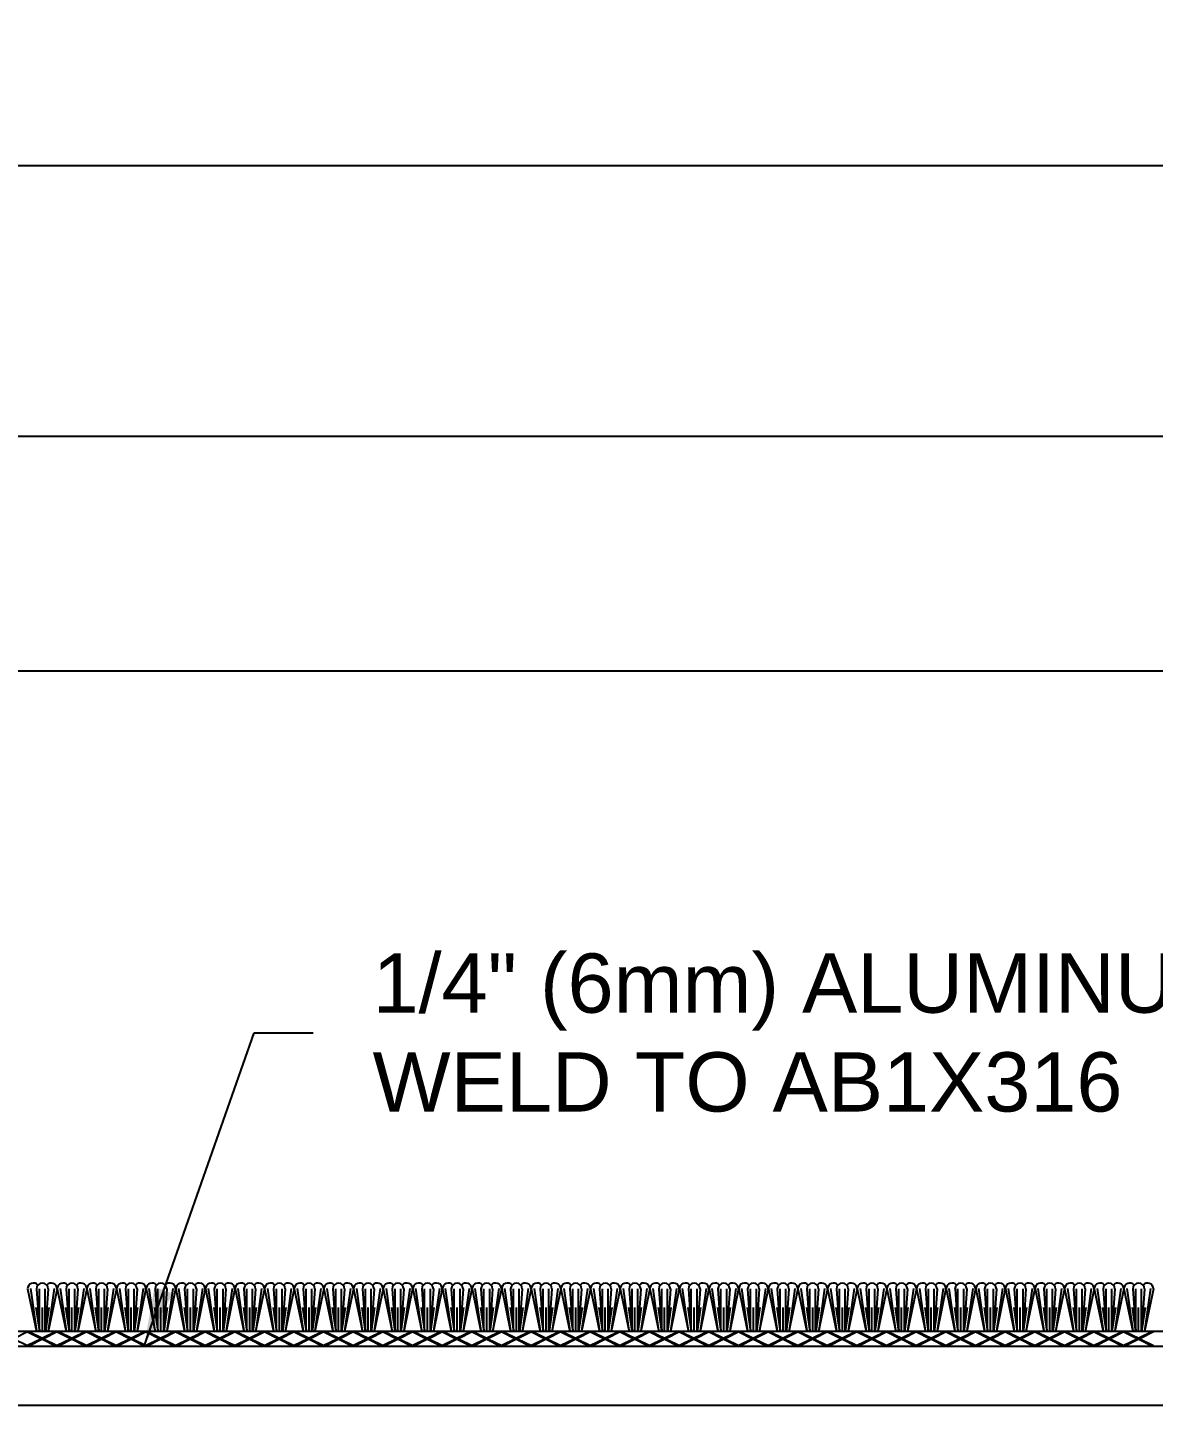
# Model space of a CAD drawing. Header units: inches. Extents: x -2.1 to 58.2, y -1.5 to 11.6.
# Drawn here: x 7.39 to 12.14, y 4.05 to 9.87 of the extents above; entities that cross this region are included whole.
import ezdxf

# ---------------------------------------------------------------- set-up
doc = ezdxf.new("R2010")
doc.units = ezdxf.units.IN
doc.header["$MEASUREMENT"] = 0
for name, color, linetype in [('Conditions', 1, 'Continuous'), ('Dimensions', 3, 'Continuous'), ('Metals', 7, 'Continuous'), ('Text', 2, 'Continuous')]:
    doc.layers.add(name, color=color, linetype=linetype)
doc.styles.add('ARIAL', font='arial.ttf')
doc.dimstyles.new('Arial', dxfattribs={"dimscale": 2, "dimtxt": 0.125, "dimasz": 0.125, "dimexe": 0.125, "dimexo": 0.125, "dimgap": 0.125, "dimtad": 0, "dimtih": 1, "dimtoh": 1, "dimdec": 4, "dimzin": 0, "dimdsep": 46, "dimlunit": 4, "dimtxsty": 'ARIAL', "dimcen": 0.125, "dimadec": 0, "dimazin": 0, "dimtfac": 1, "dimtdec": 4, "dimtofl": 0, "dimtmove": 0, "dimatfit": 3, "dimfxl": 0, "dimfrac": 2, "dimtolj": 1, "dimtzin": 0, "dimarcsym": 0})

# ---------------------------------------------------------------- blocks, each defined once
blk = doc.blocks.new('*D14')
at = {"layer": 'Defpoints', "color": 0}
for p in [(23.8653, 9.2843), (2.6659, 4.4823), (23.8653, 4.4823)]:
    blk.add_point(p, dxfattribs=at)
at = {"layer": 'Dimensions', "color": 0, "lineweight": -2}
for p, q in [((2.6659, 4.7323), (2.6659, 9.5343)), ((23.8653, 4.7323), (23.8653, 9.5343)), ((2.9159, 9.2843), (12.2991, 9.2843)), ((23.6153, 9.2843), (14.2321, 9.2843))]:
    blk.add_line(p, q, dxfattribs=at)
at = {"layer": 'Dimensions', "color": 0}
for points in [[(2.9159, 9.3259), (2.9159, 9.2426), (2.6659, 9.2843)], [(23.6153, 9.3259), (23.6153, 9.2426), (23.8653, 9.2843)]]:
    blk.add_solid(points, dxfattribs=at)
at = {"layer": 'Dimensions', "color": 0, "insert": (13.2656, 9.2843), "char_height": 0.25, "attachment_point": 5, "style": 'ARIAL'}
blk.add_mtext('\\A1;1\'-9 3/16"\\P [538mm]', dxfattribs=at)
blk = doc.blocks.new('*D18')
at = {"layer": 'Defpoints', "color": 0}
for p in [(3.4118, 8.143), (3.4118, 4.4773), (23.1194, 4.4773)]:
    blk.add_point(p, dxfattribs=at)
at = {"layer": 'Dimensions', "color": 0, "lineweight": -2}
for p, q in [((3.4118, 4.7273), (3.4118, 8.393)), ((23.1194, 4.7273), (23.1194, 8.393)), ((3.6618, 8.143), (12.2096, 8.143)), ((22.8694, 8.143), (14.3217, 8.143))]:
    blk.add_line(p, q, dxfattribs=at)
at = {"layer": 'Dimensions', "color": 0}
for points in [[(3.6618, 8.1846), (3.6618, 8.1013), (3.4118, 8.143)], [(22.8694, 8.1846), (22.8694, 8.1013), (23.1194, 8.143)]]:
    blk.add_solid(points, dxfattribs=at)
at = {"layer": 'Dimensions', "color": 0, "insert": (13.2656, 8.143), "char_height": 0.25, "attachment_point": 5, "style": 'ARIAL'}
blk.add_mtext('\\A1;1\'-7 11/16"\\P [501mm]', dxfattribs=at)
blk = doc.blocks.new('*D21')
at = {"layer": 'Defpoints', "color": 0}
for p in [(22.2656, 7.153), (4.2656, 4.4773), (22.2656, 4.4773)]:
    blk.add_point(p, dxfattribs=at)
at = {"layer": 'Dimensions', "color": 0, "lineweight": -2}
for p, q in [((4.2656, 4.7273), (4.2656, 7.403)), ((22.2656, 4.7273), (22.2656, 7.403)), ((4.5156, 7.153), (12.2969, 7.153)), ((22.0156, 7.153), (14.2299, 7.153))]:
    blk.add_line(p, q, dxfattribs=at)
at = {"layer": 'Dimensions', "color": 0}
for points in [[(4.5156, 7.1947), (4.5156, 7.1114), (4.2656, 7.153)], [(22.0156, 7.1947), (22.0156, 7.1114), (22.2656, 7.153)]]:
    blk.add_solid(points, dxfattribs=at)
at = {"layer": 'Dimensions', "color": 0, "insert": (13.2634, 7.153), "char_height": 0.25, "attachment_point": 5, "style": 'ARIAL'}
blk.add_mtext('\\A1;1\'-6"\\P [457mm]', dxfattribs=at)
blk = doc.blocks.new('*U33')
for p, q in [((18, 0.0625), (0, 0.0625)), ((3.125, 0.0603), (3.067, 0.0312)), ((3.125, 0.0603), (3.183, 0.0312)), ((3.1295, 0.0625), (3.1875, 0.0335)), ((3.2455, 0.0625), (3.1875, 0.0335)), ((3.25, 0.0603), (3.192, 0.0312)), ((3.25, 0.0603), (3.308, 0.0312)), ((3.2545, 0.0625), (3.3125, 0.0335)), ((3.3705, 0.0625), (3.3125, 0.0335)), ((3.375, 0.0603), (3.317, 0.0312)), ((3.375, 0.0603), (3.433, 0.0312)), ((3.3795, 0.0625), (3.4375, 0.0335)), ((3.4955, 0.0625), (3.4375, 0.0335)), ((3.5, 0.0603), (3.442, 0.0312)), ((3.5, 0.0603), (3.558, 0.0312)), ((3.5045, 0.0625), (3.5625, 0.0335)), ((3.6205, 0.0625), (3.5625, 0.0335)), ((3.625, 0.0603), (3.567, 0.0312)), ((3.625, 0.0603), (3.683, 0.0312)), ((3.6295, 0.0625), (3.6875, 0.0335)), ((3.7455, 0.0625), (3.6875, 0.0335)), ((3.75, 0.0603), (3.692, 0.0312)), ((3.75, 0.0603), (3.808, 0.0312)), ((3.7545, 0.0625), (3.8125, 0.0335)), ((3.8705, 0.0625), (3.8125, 0.0335)), ((3.875, 0.0603), (3.817, 0.0312)), ((3.875, 0.0603), (3.933, 0.0312)), ((3.8795, 0.0625), (3.9375, 0.0335)), ((3.9955, 0.0625), (3.9375, 0.0335)), ((4, 0.0603), (3.942, 0.0312)), ((4, 0.0603), (4.058, 0.0312)), ((4.0045, 0.0625), (4.0625, 0.0335)), ((4.1205, 0.0625), (4.0625, 0.0335)), ((4.125, 0.0603), (4.067, 0.0312)), ((4.125, 0.0603), (4.183, 0.0312)), ((4.1295, 0.0625), (4.1875, 0.0335)), ((4.2455, 0.0625), (4.1875, 0.0335)), ((4.25, 0.0603), (4.192, 0.0312)), ((4.25, 0.0603), (4.308, 0.0312)), ((4.2545, 0.0625), (4.3125, 0.0335)), ((4.3705, 0.0625), (4.3125, 0.0335)), ((4.375, 0.0603), (4.317, 0.0312)), ((4.375, 0.0603), (4.433, 0.0312)), ((4.3795, 0.0625), (4.4375, 0.0335)), ((4.4955, 0.0625), (4.4375, 0.0335)), ((4.5, 0.0603), (4.442, 0.0312)), ((4.5, 0.0603), (4.558, 0.0312)), ((4.5045, 0.0625), (4.5625, 0.0335)), ((4.6205, 0.0625), (4.5625, 0.0335)), ((4.625, 0.0603), (4.567, 0.0312)), ((4.625, 0.0603), (4.683, 0.0312)), ((4.6295, 0.0625), (4.6875, 0.0335)), ((4.7455, 0.0625), (4.6875, 0.0335)), ((4.75, 0.0603), (4.692, 0.0312)), ((4.75, 0.0603), (4.808, 0.0312)), ((4.7545, 0.0625), (4.8125, 0.0335)), ((4.8705, 0.0625), (4.8125, 0.0335)), ((4.875, 0.0603), (4.817, 0.0312)), ((4.875, 0.0603), (4.933, 0.0312)), ((4.8795, 0.0625), (4.9375, 0.0335)), ((4.9955, 0.0625), (4.9375, 0.0335)), ((5, 0.0603), (4.942, 0.0312)), ((5, 0.0603), (5.058, 0.0312)), ((5.0045, 0.0625), (5.0625, 0.0335)), ((5.1205, 0.0625), (5.0625, 0.0335)), ((5.125, 0.0603), (5.067, 0.0312)), ((5.125, 0.0603), (5.183, 0.0312)), ((5.1295, 0.0625), (5.1875, 0.0335)), ((5.2455, 0.0625), (5.1875, 0.0335)), ((5.25, 0.0603), (5.192, 0.0312)), ((5.25, 0.0603), (5.308, 0.0312)), ((5.2545, 0.0625), (5.3125, 0.0335)), ((5.3705, 0.0625), (5.3125, 0.0335)), ((5.375, 0.0603), (5.317, 0.0312)), ((5.375, 0.0603), (5.433, 0.0312)), ((5.3795, 0.0625), (5.4375, 0.0335)), ((5.4955, 0.0625), (5.4375, 0.0335)), ((5.5, 0.0603), (5.442, 0.0312)), ((5.5, 0.0603), (5.558, 0.0312)), ((5.5045, 0.0625), (5.5625, 0.0335)), ((5.6205, 0.0625), (5.5625, 0.0335)), ((5.625, 0.0603), (5.567, 0.0312)), ((5.625, 0.0603), (5.683, 0.0312)), ((5.6295, 0.0625), (5.6875, 0.0335)), ((5.7455, 0.0625), (5.6875, 0.0335)), ((5.75, 0.0603), (5.692, 0.0312)), ((5.75, 0.0603), (5.808, 0.0312)), ((5.7545, 0.0625), (5.8125, 0.0335)), ((5.8705, 0.0625), (5.8125, 0.0335)), ((5.875, 0.0603), (5.817, 0.0312)), ((5.875, 0.0603), (5.933, 0.0312)), ((5.8795, 0.0625), (5.9375, 0.0335)), ((5.9955, 0.0625), (5.9375, 0.0335)), ((6, 0.0603), (5.942, 0.0312)), ((6, 0.0603), (6.058, 0.0312)), ((6.0045, 0.0625), (6.0625, 0.0335)), ((6.1205, 0.0625), (6.0625, 0.0335)), ((6.125, 0.0603), (6.067, 0.0312)), ((6.125, 0.0603), (6.183, 0.0312)), ((6.1295, 0.0625), (6.1875, 0.0335)), ((6.2455, 0.0625), (6.1875, 0.0335)), ((6.25, 0.0603), (6.192, 0.0312)), ((6.25, 0.0603), (6.308, 0.0312)), ((6.2545, 0.0625), (6.3125, 0.0335)), ((6.3705, 0.0625), (6.3125, 0.0335)), ((6.375, 0.0603), (6.317, 0.0312)), ((6.375, 0.0603), (6.433, 0.0312)), ((6.3795, 0.0625), (6.4375, 0.0335)), ((6.4955, 0.0625), (6.4375, 0.0335)), ((6.5, 0.0603), (6.442, 0.0312)), ((6.5, 0.0603), (6.558, 0.0312)), ((6.5045, 0.0625), (6.5625, 0.0335)), ((6.6205, 0.0625), (6.5625, 0.0335)), ((6.625, 0.0603), (6.567, 0.0312)), ((6.625, 0.0603), (6.683, 0.0312)), ((6.6295, 0.0625), (6.6875, 0.0335)), ((6.7455, 0.0625), (6.6875, 0.0335)), ((6.75, 0.0603), (6.692, 0.0312)), ((6.75, 0.0603), (6.808, 0.0312)), ((6.7545, 0.0625), (6.8125, 0.0335)), ((6.8705, 0.0625), (6.8125, 0.0335)), ((6.875, 0.0603), (6.817, 0.0312)), ((6.875, 0.0603), (6.933, 0.0312)), ((6.8795, 0.0625), (6.9375, 0.0335)), ((6.9955, 0.0625), (6.9375, 0.0335)), ((7, 0.0603), (6.942, 0.0312)), ((7, 0.0603), (7.058, 0.0312)), ((7.0045, 0.0625), (7.0625, 0.0335)), ((7.1205, 0.0625), (7.0625, 0.0335)), ((7.125, 0.0603), (7.067, 0.0312)), ((7.125, 0.0603), (7.183, 0.0312)), ((7.1295, 0.0625), (7.1875, 0.0335)), ((7.2455, 0.0625), (7.1875, 0.0335)), ((7.25, 0.0603), (7.192, 0.0312)), ((7.25, 0.0603), (7.308, 0.0312)), ((7.2545, 0.0625), (7.3125, 0.0335)), ((7.3705, 0.0625), (7.3125, 0.0335)), ((7.375, 0.0603), (7.317, 0.0312)), ((7.375, 0.0603), (7.433, 0.0312)), ((7.3795, 0.0625), (7.4375, 0.0335)), ((7.4955, 0.0625), (7.4375, 0.0335)), ((7.5, 0.0603), (7.442, 0.0312)), ((7.5, 0.0603), (7.558, 0.0312)), ((7.5045, 0.0625), (7.5625, 0.0335)), ((7.6205, 0.0625), (7.5625, 0.0335)), ((7.625, 0.0603), (7.567, 0.0312)), ((7.625, 0.0603), (7.683, 0.0312)), ((7.6295, 0.0625), (7.6875, 0.0335)), ((7.7455, 0.0625), (7.6875, 0.0335)), ((7.75, 0.0603), (7.692, 0.0312)), ((7.75, 0.0603), (7.808, 0.0312)), ((7.7545, 0.0625), (7.8125, 0.0335)), ((7.8705, 0.0625), (7.8125, 0.0335)), ((7.875, 0.0603), (7.817, 0.0312)), ((0, 0), (18, 0)), ((3.067, 0.0312), (3.125, 0.0022)), ((3.183, 0.0312), (3.125, 0.0022)), ((3.1875, 0.029), (3.1295, 0)), ((3.1875, 0.029), (3.2455, 0)), ((3.192, 0.0312), (3.25, 0.0022)), ((3.308, 0.0312), (3.25, 0.0022)), ((3.3125, 0.029), (3.2545, 0)), ((3.3125, 0.029), (3.3705, 0)), ((3.317, 0.0312), (3.375, 0.0022)), ((3.433, 0.0312), (3.375, 0.0022)), ((3.4375, 0.029), (3.3795, 0)), ((3.4375, 0.029), (3.4955, 0)), ((3.442, 0.0312), (3.5, 0.0022)), ((3.558, 0.0312), (3.5, 0.0022)), ((3.5625, 0.029), (3.5045, 0)), ((3.5625, 0.029), (3.6205, 0)), ((3.567, 0.0312), (3.625, 0.0022)), ((3.683, 0.0312), (3.625, 0.0022)), ((3.6875, 0.029), (3.6295, 0)), ((3.6875, 0.029), (3.7455, 0)), ((3.692, 0.0312), (3.75, 0.0022)), ((3.808, 0.0312), (3.75, 0.0022)), ((3.8125, 0.029), (3.7545, 0)), ((3.8125, 0.029), (3.8705, 0)), ((3.817, 0.0312), (3.875, 0.0022)), ((3.933, 0.0312), (3.875, 0.0022)), ((3.9375, 0.029), (3.8795, 0)), ((3.9375, 0.029), (3.9955, 0)), ((3.942, 0.0312), (4, 0.0022)), ((4.058, 0.0312), (4, 0.0022)), ((4.0625, 0.029), (4.0045, 0)), ((4.0625, 0.029), (4.1205, 0)), ((4.067, 0.0312), (4.125, 0.0022)), ((4.183, 0.0312), (4.125, 0.0022)), ((4.1875, 0.029), (4.1295, 0)), ((4.1875, 0.029), (4.2455, 0)), ((4.192, 0.0312), (4.25, 0.0022)), ((4.308, 0.0312), (4.25, 0.0022)), ((4.3125, 0.029), (4.2545, 0)), ((4.3125, 0.029), (4.3705, 0)), ((4.317, 0.0312), (4.375, 0.0022)), ((4.433, 0.0312), (4.375, 0.0022)), ((4.4375, 0.029), (4.3795, 0)), ((4.4375, 0.029), (4.4955, 0)), ((4.442, 0.0312), (4.5, 0.0022)), ((4.558, 0.0312), (4.5, 0.0022)), ((4.5625, 0.029), (4.5045, 0)), ((4.5625, 0.029), (4.6205, 0)), ((4.567, 0.0312), (4.625, 0.0022)), ((4.683, 0.0312), (4.625, 0.0022)), ((4.6875, 0.029), (4.6295, 0)), ((4.6875, 0.029), (4.7455, 0)), ((4.692, 0.0312), (4.75, 0.0022)), ((4.808, 0.0312), (4.75, 0.0022)), ((4.8125, 0.029), (4.7545, 0)), ((4.8125, 0.029), (4.8705, 0)), ((4.817, 0.0312), (4.875, 0.0022)), ((4.933, 0.0312), (4.875, 0.0022)), ((4.9375, 0.029), (4.8795, 0)), ((4.9375, 0.029), (4.9955, 0)), ((4.942, 0.0312), (5, 0.0022)), ((5.058, 0.0312), (5, 0.0022)), ((5.0625, 0.029), (5.0045, 0)), ((5.0625, 0.029), (5.1205, 0)), ((5.067, 0.0312), (5.125, 0.0022)), ((5.183, 0.0312), (5.125, 0.0022)), ((5.1875, 0.029), (5.1295, 0)), ((5.1875, 0.029), (5.2455, 0)), ((5.192, 0.0312), (5.25, 0.0022)), ((5.308, 0.0312), (5.25, 0.0022)), ((5.3125, 0.029), (5.2545, 0)), ((5.3125, 0.029), (5.3705, 0)), ((5.317, 0.0312), (5.375, 0.0022)), ((5.433, 0.0312), (5.375, 0.0022)), ((5.4375, 0.029), (5.3795, 0)), ((5.4375, 0.029), (5.4955, 0)), ((5.442, 0.0312), (5.5, 0.0022)), ((5.558, 0.0312), (5.5, 0.0022)), ((5.5625, 0.029), (5.5045, 0)), ((5.5625, 0.029), (5.6205, 0)), ((5.567, 0.0312), (5.625, 0.0022)), ((5.683, 0.0312), (5.625, 0.0022)), ((5.6875, 0.029), (5.6295, 0)), ((5.6875, 0.029), (5.7455, 0)), ((5.692, 0.0312), (5.75, 0.0022)), ((5.808, 0.0312), (5.75, 0.0022)), ((5.8125, 0.029), (5.7545, 0)), ((5.8125, 0.029), (5.8705, 0)), ((5.817, 0.0312), (5.875, 0.0022)), ((5.933, 0.0312), (5.875, 0.0022)), ((5.9375, 0.029), (5.8795, 0)), ((5.9375, 0.029), (5.9955, 0)), ((5.942, 0.0312), (6, 0.0022)), ((6.058, 0.0312), (6, 0.0022)), ((6.0625, 0.029), (6.0045, 0)), ((6.0625, 0.029), (6.1205, 0)), ((6.067, 0.0312), (6.125, 0.0022)), ((6.183, 0.0312), (6.125, 0.0022)), ((6.1875, 0.029), (6.1295, 0)), ((6.1875, 0.029), (6.2455, 0)), ((6.192, 0.0312), (6.25, 0.0022)), ((6.308, 0.0312), (6.25, 0.0022)), ((6.3125, 0.029), (6.2545, 0)), ((6.3125, 0.029), (6.3705, 0)), ((6.317, 0.0312), (6.375, 0.0022)), ((6.433, 0.0312), (6.375, 0.0022)), ((6.4375, 0.029), (6.3795, 0)), ((6.4375, 0.029), (6.4955, 0)), ((6.442, 0.0312), (6.5, 0.0022)), ((6.558, 0.0312), (6.5, 0.0022)), ((6.5625, 0.029), (6.5045, 0)), ((6.5625, 0.029), (6.6205, 0)), ((6.567, 0.0312), (6.625, 0.0022)), ((6.683, 0.0312), (6.625, 0.0022)), ((6.6875, 0.029), (6.6295, 0)), ((6.6875, 0.029), (6.7455, 0)), ((6.692, 0.0312), (6.75, 0.0022)), ((6.808, 0.0312), (6.75, 0.0022)), ((6.8125, 0.029), (6.7545, 0)), ((6.8125, 0.029), (6.8705, 0)), ((6.817, 0.0312), (6.875, 0.0022)), ((6.933, 0.0312), (6.875, 0.0022)), ((6.9375, 0.029), (6.8795, 0)), ((6.9375, 0.029), (6.9955, 0)), ((6.942, 0.0312), (7, 0.0022)), ((7.058, 0.0312), (7, 0.0022)), ((7.0625, 0.029), (7.0045, 0)), ((7.0625, 0.029), (7.1205, 0)), ((7.067, 0.0312), (7.125, 0.0022)), ((7.183, 0.0312), (7.125, 0.0022)), ((7.1875, 0.029), (7.1295, 0)), ((7.1875, 0.029), (7.2455, 0)), ((7.192, 0.0312), (7.25, 0.0022)), ((7.308, 0.0312), (7.25, 0.0022)), ((7.3125, 0.029), (7.2545, 0)), ((7.3125, 0.029), (7.3705, 0)), ((7.317, 0.0312), (7.375, 0.0022)), ((7.433, 0.0312), (7.375, 0.0022)), ((7.4375, 0.029), (7.3795, 0)), ((7.4375, 0.029), (7.4955, 0)), ((7.442, 0.0312), (7.5, 0.0022)), ((7.558, 0.0312), (7.5, 0.0022)), ((7.5625, 0.029), (7.5045, 0)), ((7.5625, 0.029), (7.6205, 0)), ((7.567, 0.0312), (7.625, 0.0022)), ((7.683, 0.0312), (7.625, 0.0022)), ((7.6875, 0.029), (7.6295, 0)), ((7.6875, 0.029), (7.7455, 0)), ((7.692, 0.0312), (7.75, 0.0022)), ((7.808, 0.0312), (7.75, 0.0022)), ((7.8125, 0.029), (7.7545, 0)), ((7.8125, 0.029), (7.8705, 0)), ((7.817, 0.0312), (7.875, 0.0022))]:
    blk.add_line(p, q)
for points in [[(3.1249, 0.2412), (3.1623, 0.0625)], [(3.1369, 0.243), (3.1619, 0.0642)], [(3.1624, 0.2412), (3.1749, 0.0625)], [(3.1749, 0.0625), (3.1749, 0.2412)], [(3.1992, 0.0625), (3.1992, 0.2412)], [(3.2117, 0.2412), (3.1992, 0.0625)], [(3.2492, 0.2412), (3.2118, 0.0625)], [(3.2372, 0.243), (3.2122, 0.0642)], [(3.2499, 0.2412), (3.2873, 0.0625)], [(3.2619, 0.243), (3.2869, 0.0642)], [(3.2874, 0.2412), (3.2999, 0.0625)], [(3.2999, 0.0625), (3.2999, 0.2412)], [(3.3242, 0.0625), (3.3242, 0.2412)], [(3.3367, 0.2412), (3.3242, 0.0625)], [(3.3742, 0.2412), (3.3368, 0.0625)], [(3.3622, 0.243), (3.3372, 0.0642)], [(3.3749, 0.2412), (3.4123, 0.0625)], [(3.3869, 0.243), (3.4119, 0.0642)], [(3.4124, 0.2412), (3.4249, 0.0625)], [(3.4249, 0.0625), (3.4249, 0.2412)], [(3.4492, 0.0625), (3.4492, 0.2412)], [(3.4617, 0.2412), (3.4492, 0.0625)], [(3.4992, 0.2412), (3.4618, 0.0625)], [(3.4872, 0.243), (3.4622, 0.0642)], [(3.4999, 0.2412), (3.5373, 0.0625)], [(3.5119, 0.243), (3.5369, 0.0642)], [(3.5374, 0.2412), (3.5499, 0.0625)], [(3.5499, 0.0625), (3.5499, 0.2412)], [(3.5742, 0.0625), (3.5742, 0.2412)], [(3.5867, 0.2412), (3.5742, 0.0625)], [(3.6242, 0.2412), (3.5868, 0.0625)], [(3.6122, 0.243), (3.5872, 0.0642)], [(3.6249, 0.2412), (3.6623, 0.0625)], [(3.6369, 0.243), (3.6619, 0.0642)], [(3.6624, 0.2412), (3.6749, 0.0625)], [(3.6749, 0.0625), (3.6749, 0.2412)], [(3.6992, 0.0625), (3.6992, 0.2412)], [(3.7117, 0.2412), (3.6992, 0.0625)], [(3.7492, 0.2412), (3.7118, 0.0625)], [(3.7372, 0.243), (3.7122, 0.0642)], [(3.7499, 0.2412), (3.7873, 0.0625)], [(3.7619, 0.243), (3.7869, 0.0642)], [(3.7874, 0.2412), (3.7999, 0.0625)], [(3.7999, 0.0625), (3.7999, 0.2412)], [(3.8242, 0.0625), (3.8242, 0.2412)], [(3.8367, 0.2412), (3.8242, 0.0625)], [(3.8742, 0.2412), (3.8368, 0.0625)], [(3.8622, 0.243), (3.8372, 0.0642)], [(3.8749, 0.2412), (3.9123, 0.0625)], [(3.8869, 0.243), (3.9119, 0.0642)], [(3.9124, 0.2412), (3.9249, 0.0625)], [(3.9249, 0.0625), (3.9249, 0.2412)], [(3.9492, 0.0625), (3.9492, 0.2412)], [(3.9617, 0.2412), (3.9492, 0.0625)], [(3.9992, 0.2412), (3.9618, 0.0625)], [(3.9872, 0.243), (3.9622, 0.0642)], [(3.9999, 0.2412), (4.0373, 0.0625)], [(4.0119, 0.243), (4.0369, 0.0642)], [(4.0374, 0.2412), (4.0499, 0.0625)], [(4.0499, 0.0625), (4.0499, 0.2412)], [(4.0742, 0.0625), (4.0742, 0.2412)], [(4.0867, 0.2412), (4.0742, 0.0625)], [(4.1242, 0.2412), (4.0868, 0.0625)], [(4.1122, 0.243), (4.0872, 0.0642)], [(4.1249, 0.2412), (4.1623, 0.0625)], [(4.1369, 0.243), (4.1619, 0.0642)], [(4.1624, 0.2412), (4.1749, 0.0625)], [(4.1749, 0.0625), (4.1749, 0.2412)], [(4.1992, 0.0625), (4.1992, 0.2412)], [(4.2117, 0.2412), (4.1992, 0.0625)], [(4.2492, 0.2412), (4.2118, 0.0625)], [(4.2372, 0.243), (4.2122, 0.0642)], [(4.2499, 0.2412), (4.2873, 0.0625)], [(4.2619, 0.243), (4.2869, 0.0642)], [(4.2874, 0.2412), (4.2999, 0.0625)], [(4.2999, 0.0625), (4.2999, 0.2412)], [(4.3242, 0.0625), (4.3242, 0.2412)], [(4.3367, 0.2412), (4.3242, 0.0625)], [(4.3742, 0.2412), (4.3368, 0.0625)], [(4.3622, 0.243), (4.3372, 0.0642)], [(4.3749, 0.2412), (4.4123, 0.0625)], [(4.3869, 0.243), (4.4119, 0.0642)], [(4.4124, 0.2412), (4.4249, 0.0625)], [(4.4249, 0.0625), (4.4249, 0.2412)], [(4.4492, 0.0625), (4.4492, 0.2412)], [(4.4617, 0.2412), (4.4492, 0.0625)], [(4.4992, 0.2412), (4.4618, 0.0625)], [(4.4872, 0.243), (4.4622, 0.0642)], [(4.4999, 0.2412), (4.5373, 0.0625)], [(4.5119, 0.243), (4.5369, 0.0642)], [(4.5374, 0.2412), (4.5499, 0.0625)], [(4.5499, 0.0625), (4.5499, 0.2412)], [(4.5742, 0.0625), (4.5742, 0.2412)], [(4.5867, 0.2412), (4.5742, 0.0625)], [(4.6242, 0.2412), (4.5868, 0.0625)], [(4.6122, 0.243), (4.5872, 0.0642)], [(4.6249, 0.2412), (4.6623, 0.0625)], [(4.6369, 0.243), (4.6619, 0.0642)], [(4.6624, 0.2412), (4.6749, 0.0625)], [(4.6749, 0.0625), (4.6749, 0.2412)], [(4.6992, 0.0625), (4.6992, 0.2412)], [(4.7117, 0.2412), (4.6992, 0.0625)], [(4.7492, 0.2412), (4.7118, 0.0625)], [(4.7372, 0.243), (4.7122, 0.0642)], [(4.7499, 0.2412), (4.7873, 0.0625)], [(4.7619, 0.243), (4.7869, 0.0642)], [(4.7874, 0.2412), (4.7999, 0.0625)], [(4.7999, 0.0625), (4.7999, 0.2412)], [(4.8242, 0.0625), (4.8242, 0.2412)], [(4.8367, 0.2412), (4.8242, 0.0625)], [(4.8742, 0.2412), (4.8368, 0.0625)], [(4.8622, 0.243), (4.8372, 0.0642)], [(4.8749, 0.2412), (4.9123, 0.0625)], [(4.8869, 0.243), (4.9119, 0.0642)], [(4.9124, 0.2412), (4.9249, 0.0625)], [(4.9249, 0.0625), (4.9249, 0.2412)], [(4.9492, 0.0625), (4.9492, 0.2412)], [(4.9617, 0.2412), (4.9492, 0.0625)], [(4.9992, 0.2412), (4.9618, 0.0625)], [(4.9872, 0.243), (4.9622, 0.0642)], [(4.9999, 0.2412), (5.0373, 0.0625)], [(5.0119, 0.243), (5.0369, 0.0642)], [(5.0374, 0.2412), (5.0499, 0.0625)], [(5.0499, 0.0625), (5.0499, 0.2412)], [(5.0742, 0.0625), (5.0742, 0.2412)], [(5.0867, 0.2412), (5.0742, 0.0625)], [(5.1242, 0.2412), (5.0868, 0.0625)], [(5.1122, 0.243), (5.0872, 0.0642)], [(5.1249, 0.2412), (5.1623, 0.0625)], [(5.1369, 0.243), (5.1619, 0.0642)], [(5.1624, 0.2412), (5.1749, 0.0625)], [(5.1749, 0.0625), (5.1749, 0.2412)], [(5.1992, 0.0625), (5.1992, 0.2412)], [(5.2117, 0.2412), (5.1992, 0.0625)], [(5.2492, 0.2412), (5.2118, 0.0625)], [(5.2372, 0.243), (5.2122, 0.0642)], [(5.2499, 0.2412), (5.2873, 0.0625)], [(5.2619, 0.243), (5.2869, 0.0642)], [(5.2874, 0.2412), (5.2999, 0.0625)], [(5.2999, 0.0625), (5.2999, 0.2412)], [(5.3242, 0.0625), (5.3242, 0.2412)], [(5.3367, 0.2412), (5.3242, 0.0625)], [(5.3742, 0.2412), (5.3368, 0.0625)], [(5.3622, 0.243), (5.3372, 0.0642)], [(5.3749, 0.2412), (5.4123, 0.0625)], [(5.3869, 0.243), (5.4119, 0.0642)], [(5.4124, 0.2412), (5.4249, 0.0625)], [(5.4249, 0.0625), (5.4249, 0.2412)], [(5.4492, 0.0625), (5.4492, 0.2412)], [(5.4617, 0.2412), (5.4492, 0.0625)], [(5.4992, 0.2412), (5.4618, 0.0625)], [(5.4872, 0.243), (5.4622, 0.0642)], [(5.4999, 0.2412), (5.5373, 0.0625)], [(5.5119, 0.243), (5.5369, 0.0642)], [(5.5374, 0.2412), (5.5499, 0.0625)], [(5.5499, 0.0625), (5.5499, 0.2412)], [(5.5742, 0.0625), (5.5742, 0.2412)], [(5.5867, 0.2412), (5.5742, 0.0625)], [(5.6242, 0.2412), (5.5868, 0.0625)], [(5.6122, 0.243), (5.5872, 0.0642)], [(5.6249, 0.2412), (5.6623, 0.0625)], [(5.6369, 0.243), (5.6619, 0.0642)], [(5.6624, 0.2412), (5.6749, 0.0625)], [(5.6749, 0.0625), (5.6749, 0.2412)], [(5.6992, 0.0625), (5.6992, 0.2412)], [(5.7117, 0.2412), (5.6992, 0.0625)], [(5.7492, 0.2412), (5.7118, 0.0625)], [(5.7372, 0.243), (5.7122, 0.0642)], [(5.7499, 0.2412), (5.7873, 0.0625)], [(5.7619, 0.243), (5.7869, 0.0642)], [(5.7874, 0.2412), (5.7999, 0.0625)], [(5.7999, 0.0625), (5.7999, 0.2412)], [(5.8242, 0.0625), (5.8242, 0.2412)], [(5.8367, 0.2412), (5.8242, 0.0625)], [(5.8742, 0.2412), (5.8368, 0.0625)], [(5.8622, 0.243), (5.8372, 0.0642)], [(5.8749, 0.2412), (5.9123, 0.0625)], [(5.8869, 0.243), (5.9119, 0.0642)], [(5.9124, 0.2412), (5.9249, 0.0625)], [(5.9249, 0.0625), (5.9249, 0.2412)], [(5.9492, 0.0625), (5.9492, 0.2412)], [(5.9617, 0.2412), (5.9492, 0.0625)], [(5.9992, 0.2412), (5.9618, 0.0625)], [(5.9872, 0.243), (5.9622, 0.0642)], [(5.9999, 0.2412), (6.0373, 0.0625)], [(6.0119, 0.243), (6.0369, 0.0642)], [(6.0374, 0.2412), (6.0499, 0.0625)], [(6.0499, 0.0625), (6.0499, 0.2412)], [(6.0742, 0.0625), (6.0742, 0.2412)], [(6.0867, 0.2412), (6.0742, 0.0625)], [(6.1242, 0.2412), (6.0868, 0.0625)], [(6.1122, 0.243), (6.0872, 0.0642)], [(6.1249, 0.2412), (6.1623, 0.0625)], [(6.1369, 0.243), (6.1619, 0.0642)], [(6.1624, 0.2412), (6.1749, 0.0625)], [(6.1749, 0.0625), (6.1749, 0.2412)], [(6.1992, 0.0625), (6.1992, 0.2412)], [(6.2117, 0.2412), (6.1992, 0.0625)], [(6.2492, 0.2412), (6.2118, 0.0625)], [(6.2372, 0.243), (6.2122, 0.0642)], [(6.2499, 0.2412), (6.2873, 0.0625)], [(6.2619, 0.243), (6.2869, 0.0642)], [(6.2874, 0.2412), (6.2999, 0.0625)], [(6.2999, 0.0625), (6.2999, 0.2412)], [(6.3242, 0.0625), (6.3242, 0.2412)], [(6.3367, 0.2412), (6.3242, 0.0625)], [(6.3742, 0.2412), (6.3368, 0.0625)], [(6.3622, 0.243), (6.3372, 0.0642)], [(6.3749, 0.2412), (6.4123, 0.0625)], [(6.3869, 0.243), (6.4119, 0.0642)], [(6.4124, 0.2412), (6.4249, 0.0625)], [(6.4249, 0.0625), (6.4249, 0.2412)], [(6.4492, 0.0625), (6.4492, 0.2412)], [(6.4617, 0.2412), (6.4492, 0.0625)], [(6.4992, 0.2412), (6.4618, 0.0625)], [(6.4872, 0.243), (6.4622, 0.0642)], [(6.4999, 0.2412), (6.5373, 0.0625)], [(6.5119, 0.243), (6.5369, 0.0642)], [(6.5374, 0.2412), (6.5499, 0.0625)], [(6.5499, 0.0625), (6.5499, 0.2412)], [(6.5742, 0.0625), (6.5742, 0.2412)], [(6.5867, 0.2412), (6.5742, 0.0625)], [(6.6242, 0.2412), (6.5868, 0.0625)], [(6.6122, 0.243), (6.5872, 0.0642)], [(6.6249, 0.2412), (6.6623, 0.0625)], [(6.6369, 0.243), (6.6619, 0.0642)], [(6.6624, 0.2412), (6.6749, 0.0625)], [(6.6749, 0.0625), (6.6749, 0.2412)], [(6.6992, 0.0625), (6.6992, 0.2412)], [(6.7117, 0.2412), (6.6992, 0.0625)], [(6.7492, 0.2412), (6.7118, 0.0625)], [(6.7372, 0.243), (6.7122, 0.0642)], [(6.7499, 0.2412), (6.7873, 0.0625)], [(6.7619, 0.243), (6.7869, 0.0642)], [(6.7874, 0.2412), (6.7999, 0.0625)], [(6.7999, 0.0625), (6.7999, 0.2412)], [(6.8242, 0.0625), (6.8242, 0.2412)], [(6.8367, 0.2412), (6.8242, 0.0625)], [(6.8742, 0.2412), (6.8368, 0.0625)], [(6.8622, 0.243), (6.8372, 0.0642)], [(6.8749, 0.2412), (6.9123, 0.0625)], [(6.8869, 0.243), (6.9119, 0.0642)], [(6.9124, 0.2412), (6.9249, 0.0625)], [(6.9249, 0.0625), (6.9249, 0.2412)], [(6.9492, 0.0625), (6.9492, 0.2412)], [(6.9617, 0.2412), (6.9492, 0.0625)], [(6.9992, 0.2412), (6.9618, 0.0625)], [(6.9872, 0.243), (6.9622, 0.0642)], [(6.9999, 0.2412), (7.0373, 0.0625)], [(7.0119, 0.243), (7.0369, 0.0642)], [(7.0374, 0.2412), (7.0499, 0.0625)], [(7.0499, 0.0625), (7.0499, 0.2412)], [(7.0742, 0.0625), (7.0742, 0.2412)], [(7.0867, 0.2412), (7.0742, 0.0625)], [(7.1242, 0.2412), (7.0868, 0.0625)], [(7.1122, 0.243), (7.0872, 0.0642)], [(7.1249, 0.2412), (7.1623, 0.0625)], [(7.1369, 0.243), (7.1619, 0.0642)], [(7.1624, 0.2412), (7.1749, 0.0625)], [(7.1749, 0.0625), (7.1749, 0.2412)], [(7.1992, 0.0625), (7.1992, 0.2412)], [(7.2117, 0.2412), (7.1992, 0.0625)], [(7.2492, 0.2412), (7.2118, 0.0625)], [(7.2372, 0.243), (7.2122, 0.0642)], [(7.2499, 0.2412), (7.2873, 0.0625)], [(7.2619, 0.243), (7.2869, 0.0642)], [(7.2874, 0.2412), (7.2999, 0.0625)], [(7.2999, 0.0625), (7.2999, 0.2412)], [(7.3242, 0.0625), (7.3242, 0.2412)], [(7.3367, 0.2412), (7.3242, 0.0625)], [(7.3742, 0.2412), (7.3368, 0.0625)], [(7.3622, 0.243), (7.3372, 0.0642)], [(7.3749, 0.2412), (7.4123, 0.0625)], [(7.3869, 0.243), (7.4119, 0.0642)], [(7.4124, 0.2412), (7.4249, 0.0625)], [(7.4249, 0.0625), (7.4249, 0.2412)], [(7.4492, 0.0625), (7.4492, 0.2412)], [(7.4617, 0.2412), (7.4492, 0.0625)], [(7.4992, 0.2412), (7.4618, 0.0625)], [(7.4872, 0.243), (7.4622, 0.0642)], [(7.4999, 0.2412), (7.5373, 0.0625)], [(7.5119, 0.243), (7.5369, 0.0642)], [(7.5374, 0.2412), (7.5499, 0.0625)], [(7.5499, 0.0625), (7.5499, 0.2412)], [(7.5742, 0.0625), (7.5742, 0.2412)], [(7.5867, 0.2412), (7.5742, 0.0625)], [(7.6242, 0.2412), (7.5868, 0.0625)], [(7.6122, 0.243), (7.5872, 0.0642)], [(7.6249, 0.2412), (7.6623, 0.0625)], [(7.6369, 0.243), (7.6619, 0.0642)], [(7.6624, 0.2412), (7.6749, 0.0625)], [(7.6749, 0.0625), (7.6749, 0.2412)], [(7.6992, 0.0625), (7.6992, 0.2412)], [(7.7117, 0.2412), (7.6992, 0.0625)], [(7.7492, 0.2412), (7.7118, 0.0625)], [(7.7372, 0.243), (7.7122, 0.0642)], [(7.7499, 0.2412), (7.7873, 0.0625)], [(7.7619, 0.243), (7.7869, 0.0642)], [(7.7874, 0.2412), (7.7999, 0.0625)], [(7.7999, 0.0625), (7.7999, 0.2412)], [(7.8242, 0.0625), (7.8242, 0.2412)], [(7.8367, 0.2412), (7.8242, 0.0625)], [(7.8742, 0.2412), (7.8368, 0.0625)], [(7.8622, 0.243), (7.8372, 0.0642)], [(3.1602, 0.1625), (3.1745, 0.0625)], [(3.187, 0.0625), (3.187, 0.1625)], [(3.2139, 0.1625), (3.1996, 0.0625)], [(3.2852, 0.1625), (3.2995, 0.0625)], [(3.312, 0.0625), (3.312, 0.1625)], [(3.3389, 0.1625), (3.3246, 0.0625)], [(3.4102, 0.1625), (3.4245, 0.0625)], [(3.437, 0.0625), (3.437, 0.1625)], [(3.4639, 0.1625), (3.4496, 0.0625)], [(3.5352, 0.1625), (3.5495, 0.0625)], [(3.562, 0.0625), (3.562, 0.1625)], [(3.5889, 0.1625), (3.5746, 0.0625)], [(3.6602, 0.1625), (3.6745, 0.0625)], [(3.687, 0.0625), (3.687, 0.1625)], [(3.7139, 0.1625), (3.6996, 0.0625)], [(3.7852, 0.1625), (3.7995, 0.0625)], [(3.812, 0.0625), (3.812, 0.1625)], [(3.8389, 0.1625), (3.8246, 0.0625)], [(3.9102, 0.1625), (3.9245, 0.0625)], [(3.937, 0.0625), (3.937, 0.1625)], [(3.9639, 0.1625), (3.9496, 0.0625)], [(4.0352, 0.1625), (4.0495, 0.0625)], [(4.062, 0.0625), (4.062, 0.1625)], [(4.0889, 0.1625), (4.0746, 0.0625)], [(4.1602, 0.1625), (4.1745, 0.0625)], [(4.187, 0.0625), (4.187, 0.1625)], [(4.2139, 0.1625), (4.1996, 0.0625)], [(4.2852, 0.1625), (4.2995, 0.0625)], [(4.312, 0.0625), (4.312, 0.1625)], [(4.3389, 0.1625), (4.3246, 0.0625)], [(4.4102, 0.1625), (4.4245, 0.0625)], [(4.437, 0.0625), (4.437, 0.1625)], [(4.4639, 0.1625), (4.4496, 0.0625)], [(4.5352, 0.1625), (4.5495, 0.0625)], [(4.562, 0.0625), (4.562, 0.1625)], [(4.5889, 0.1625), (4.5746, 0.0625)], [(4.6602, 0.1625), (4.6745, 0.0625)], [(4.687, 0.0625), (4.687, 0.1625)], [(4.7139, 0.1625), (4.6996, 0.0625)], [(4.7852, 0.1625), (4.7995, 0.0625)], [(4.812, 0.0625), (4.812, 0.1625)], [(4.8389, 0.1625), (4.8246, 0.0625)], [(4.9102, 0.1625), (4.9245, 0.0625)], [(4.937, 0.0625), (4.937, 0.1625)], [(4.9639, 0.1625), (4.9496, 0.0625)], [(5.0352, 0.1625), (5.0495, 0.0625)], [(5.062, 0.0625), (5.062, 0.1625)], [(5.0889, 0.1625), (5.0746, 0.0625)], [(5.1602, 0.1625), (5.1745, 0.0625)], [(5.187, 0.0625), (5.187, 0.1625)], [(5.2139, 0.1625), (5.1996, 0.0625)], [(5.2852, 0.1625), (5.2995, 0.0625)], [(5.312, 0.0625), (5.312, 0.1625)], [(5.3389, 0.1625), (5.3246, 0.0625)], [(5.4102, 0.1625), (5.4245, 0.0625)], [(5.437, 0.0625), (5.437, 0.1625)], [(5.4639, 0.1625), (5.4496, 0.0625)], [(5.5352, 0.1625), (5.5495, 0.0625)], [(5.562, 0.0625), (5.562, 0.1625)], [(5.5889, 0.1625), (5.5746, 0.0625)], [(5.6602, 0.1625), (5.6745, 0.0625)], [(5.687, 0.0625), (5.687, 0.1625)], [(5.7139, 0.1625), (5.6996, 0.0625)], [(5.7852, 0.1625), (5.7995, 0.0625)], [(5.812, 0.0625), (5.812, 0.1625)], [(5.8389, 0.1625), (5.8246, 0.0625)], [(5.9102, 0.1625), (5.9245, 0.0625)], [(5.937, 0.0625), (5.937, 0.1625)], [(5.9639, 0.1625), (5.9496, 0.0625)], [(6.0352, 0.1625), (6.0495, 0.0625)], [(6.062, 0.0625), (6.062, 0.1625)], [(6.0889, 0.1625), (6.0746, 0.0625)], [(6.1602, 0.1625), (6.1745, 0.0625)], [(6.187, 0.0625), (6.187, 0.1625)], [(6.2139, 0.1625), (6.1996, 0.0625)], [(6.2852, 0.1625), (6.2995, 0.0625)], [(6.312, 0.0625), (6.312, 0.1625)], [(6.3389, 0.1625), (6.3246, 0.0625)], [(6.4102, 0.1625), (6.4245, 0.0625)], [(6.437, 0.0625), (6.437, 0.1625)], [(6.4639, 0.1625), (6.4496, 0.0625)], [(6.5352, 0.1625), (6.5495, 0.0625)], [(6.562, 0.0625), (6.562, 0.1625)], [(6.5889, 0.1625), (6.5746, 0.0625)], [(6.6602, 0.1625), (6.6745, 0.0625)], [(6.687, 0.0625), (6.687, 0.1625)], [(6.7139, 0.1625), (6.6996, 0.0625)], [(6.7852, 0.1625), (6.7995, 0.0625)], [(6.812, 0.0625), (6.812, 0.1625)], [(6.8389, 0.1625), (6.8246, 0.0625)], [(6.9102, 0.1625), (6.9245, 0.0625)], [(6.937, 0.0625), (6.937, 0.1625)], [(6.9639, 0.1625), (6.9496, 0.0625)], [(7.0352, 0.1625), (7.0495, 0.0625)], [(7.062, 0.0625), (7.062, 0.1625)], [(7.0889, 0.1625), (7.0746, 0.0625)], [(7.1602, 0.1625), (7.1745, 0.0625)], [(7.187, 0.0625), (7.187, 0.1625)], [(7.2139, 0.1625), (7.1996, 0.0625)], [(7.2852, 0.1625), (7.2995, 0.0625)], [(7.312, 0.0625), (7.312, 0.1625)], [(7.3389, 0.1625), (7.3246, 0.0625)], [(7.4102, 0.1625), (7.4245, 0.0625)], [(7.437, 0.0625), (7.437, 0.1625)], [(7.4639, 0.1625), (7.4496, 0.0625)], [(7.5352, 0.1625), (7.5495, 0.0625)], [(7.562, 0.0625), (7.562, 0.1625)], [(7.5889, 0.1625), (7.5746, 0.0625)], [(7.6602, 0.1625), (7.6745, 0.0625)], [(7.687, 0.0625), (7.687, 0.1625)], [(7.7139, 0.1625), (7.6996, 0.0625)], [(7.7852, 0.1625), (7.7995, 0.0625)], [(7.812, 0.0625), (7.812, 0.1625)], [(7.8389, 0.1625), (7.8246, 0.0625)]]:
    blk.add_lwpolyline(points)
for centre, radius, start, end in [((3.1499, 0.2412), 0.025, 41.211, 180), ((3.187, 0.2412), 0.0247, 0, 180), ((3.2242, 0.2412), 0.025, 0, 138.789), ((3.2749, 0.2412), 0.025, 41.211, 180), ((3.312, 0.2412), 0.0247, 0, 180), ((3.3492, 0.2412), 0.025, 0, 138.789), ((3.3999, 0.2412), 0.025, 41.211, 180), ((3.437, 0.2412), 0.0247, 0, 180), ((3.4742, 0.2412), 0.025, 0, 138.789), ((3.5249, 0.2412), 0.025, 41.211, 180), ((3.562, 0.2412), 0.0247, 0, 180), ((3.5992, 0.2412), 0.025, 0, 138.789), ((3.6499, 0.2412), 0.025, 41.211, 180), ((3.687, 0.2412), 0.0247, 0, 180), ((3.7242, 0.2412), 0.025, 0, 138.789), ((3.7749, 0.2412), 0.025, 41.211, 180), ((3.812, 0.2412), 0.0247, 0, 180), ((3.8492, 0.2412), 0.025, 0, 138.789), ((3.8999, 0.2412), 0.025, 41.211, 180), ((3.937, 0.2412), 0.0247, 0, 180), ((3.9742, 0.2412), 0.025, 0, 138.789), ((4.0249, 0.2412), 0.025, 41.211, 180), ((4.062, 0.2412), 0.0247, 0, 180), ((4.0992, 0.2412), 0.025, 0, 138.789), ((4.1499, 0.2412), 0.025, 41.211, 180), ((4.187, 0.2412), 0.0247, 0, 180), ((4.2242, 0.2412), 0.025, 0, 138.789), ((4.2749, 0.2412), 0.025, 41.211, 180), ((4.312, 0.2412), 0.0247, 0, 180), ((4.3492, 0.2412), 0.025, 0, 138.789), ((4.3999, 0.2412), 0.025, 41.211, 180), ((4.437, 0.2412), 0.0247, 0, 180), ((4.4742, 0.2412), 0.025, 0, 138.789), ((4.5249, 0.2412), 0.025, 41.211, 180), ((4.562, 0.2412), 0.0247, 0, 180), ((4.5992, 0.2412), 0.025, 0, 138.789), ((4.6499, 0.2412), 0.025, 41.211, 180), ((4.687, 0.2412), 0.0247, 0, 180), ((4.7242, 0.2412), 0.025, 0, 138.789), ((4.7749, 0.2412), 0.025, 41.211, 180), ((4.812, 0.2412), 0.0247, 0, 180), ((4.8492, 0.2412), 0.025, 0, 138.789), ((4.8999, 0.2412), 0.025, 41.211, 180), ((4.937, 0.2412), 0.0247, 0, 180), ((4.9742, 0.2412), 0.025, 0, 138.789), ((5.0249, 0.2412), 0.025, 41.211, 180), ((5.062, 0.2412), 0.0247, 0, 180), ((5.0992, 0.2412), 0.025, 0, 138.789), ((5.1499, 0.2412), 0.025, 41.211, 180), ((5.187, 0.2412), 0.0247, 0, 180), ((5.2242, 0.2412), 0.025, 0, 138.789), ((5.2749, 0.2412), 0.025, 41.211, 180), ((5.312, 0.2412), 0.0247, 0, 180), ((5.3492, 0.2412), 0.025, 0, 138.789), ((5.3999, 0.2412), 0.025, 41.211, 180), ((5.437, 0.2412), 0.0247, 0, 180), ((5.4742, 0.2412), 0.025, 0, 138.789), ((5.5249, 0.2412), 0.025, 41.211, 180), ((5.562, 0.2412), 0.0247, 0, 180), ((5.5992, 0.2412), 0.025, 0, 138.789), ((5.6499, 0.2412), 0.025, 41.211, 180), ((5.687, 0.2412), 0.0247, 0, 180), ((5.7242, 0.2412), 0.025, 0, 138.789), ((5.7749, 0.2412), 0.025, 41.211, 180), ((5.812, 0.2412), 0.0247, 0, 180), ((5.8492, 0.2412), 0.025, 0, 138.789), ((5.8999, 0.2412), 0.025, 41.211, 180), ((5.937, 0.2412), 0.0247, 0, 180), ((5.9742, 0.2412), 0.025, 0, 138.789), ((6.0249, 0.2412), 0.025, 41.211, 180), ((6.062, 0.2412), 0.0247, 0, 180), ((6.0992, 0.2412), 0.025, 0, 138.789), ((6.1499, 0.2412), 0.025, 41.211, 180), ((6.187, 0.2412), 0.0247, 0, 180), ((6.2242, 0.2412), 0.025, 0, 138.789), ((6.2749, 0.2412), 0.025, 41.211, 180), ((6.312, 0.2412), 0.0247, 0, 180), ((6.3492, 0.2412), 0.025, 0, 138.789), ((6.3999, 0.2412), 0.025, 41.211, 180), ((6.437, 0.2412), 0.0247, 0, 180), ((6.4742, 0.2412), 0.025, 0, 138.789), ((6.5249, 0.2412), 0.025, 41.211, 180), ((6.562, 0.2412), 0.0247, 0, 180), ((6.5992, 0.2412), 0.025, 0, 138.789), ((6.6499, 0.2412), 0.025, 41.211, 180), ((6.687, 0.2412), 0.0247, 0, 180), ((6.7242, 0.2412), 0.025, 0, 138.789), ((6.7749, 0.2412), 0.025, 41.211, 180), ((6.812, 0.2412), 0.0247, 0, 180), ((6.8492, 0.2412), 0.025, 0, 138.789), ((6.8999, 0.2412), 0.025, 41.211, 180), ((6.937, 0.2412), 0.0247, 0, 180), ((6.9742, 0.2412), 0.025, 0, 138.789), ((7.0249, 0.2412), 0.025, 41.211, 180), ((7.062, 0.2412), 0.0247, 0, 180), ((7.0992, 0.2412), 0.025, 0, 138.789), ((7.1499, 0.2412), 0.025, 41.211, 180), ((7.187, 0.2412), 0.0247, 0, 180), ((7.2242, 0.2412), 0.025, 0, 138.789), ((7.2749, 0.2412), 0.025, 41.211, 180), ((7.312, 0.2412), 0.0247, 0, 180), ((7.3492, 0.2412), 0.025, 0, 138.789), ((7.3999, 0.2412), 0.025, 41.211, 180), ((7.437, 0.2412), 0.0247, 0, 180), ((7.4742, 0.2412), 0.025, 0, 138.789), ((7.5249, 0.2412), 0.025, 41.211, 180), ((7.562, 0.2412), 0.0247, 0, 180), ((7.5992, 0.2412), 0.025, 0, 138.789), ((7.6499, 0.2412), 0.025, 41.211, 180), ((7.687, 0.2412), 0.0247, 0, 180), ((7.7242, 0.2412), 0.025, 0, 138.789), ((7.7749, 0.2412), 0.025, 41.211, 180), ((7.812, 0.2412), 0.0247, 0, 180), ((7.8492, 0.2412), 0.025, 0, 138.789)]:
    blk.add_arc(centre, radius, start, end)

msp = doc.modelspace()

# ---------------------------------------------------------------- linework, layer by layer
at = {"layer": 'Metals'}
msp.add_lwpolyline([(4.26564, 4.30483), (22.26564, 4.30483), (22.26564, 4.05483), (4.26564, 4.05483)], close=True, dxfattribs=at)

# ---------------------------------------------------------------- block references
at = {"layer": 'Conditions'}
msp.add_blockref('*U33', (4.26564, 4.30483), dxfattribs=at)

# ---------------------------------------------------------------- texts
at = {"layer": 'Text', "insert": (8.84575, 5.6259), "char_height": 0.25, "width": 10.0266462, "attachment_point": 4, "style": 'ARIAL'}
msp.add_mtext('1/4" (6mm) ALUMINUM PLATE,\\PWELD TO AB1X316', dxfattribs=at)

# ---------------------------------------------------------------- dimensions: what is measured, and where the dimension line sits
at = {"layer": 'Dimensions'}
for base, p1, p2, picture, middle in [((23.86533, 9.28425), (2.66594, 4.48233), (23.86533, 4.48233), '*D14', (13.26564, 9.28425)), ((3.41185, 8.14296), (23.11942, 4.47733), (3.41185, 4.47733), '*D18', (13.26564, 8.14296)), ((22.26564, 7.15304), (4.26564, 4.47733), (22.26564, 4.47733), '*D21', (13.2634, 7.15304))]:
    dim = msp.add_linear_dim(base=base, p1=p1, p2=p2, dimstyle='Arial', override={"dimpost": '\\X'}, dxfattribs=at)
    dim.commit()
    dim.dimension.update_dxf_attribs({"geometry": picture, "text_midpoint": middle, "dimtype": 160})

# ---------------------------------------------------------------- leaders
at = {"layer": 'Text', "annotation_type": 0, "has_hookline": 1, "hookline_direction": 0, "text_width": 4.90638}
msp.add_leader([(7.88151, 4.30483), (8.34575, 5.6259), (8.59575, 5.6259)], dimstyle='Arial', override={"dimgap": 0.125, "dimtad": 0}, dxfattribs=at)

doc.saveas('drawing.dxf')
